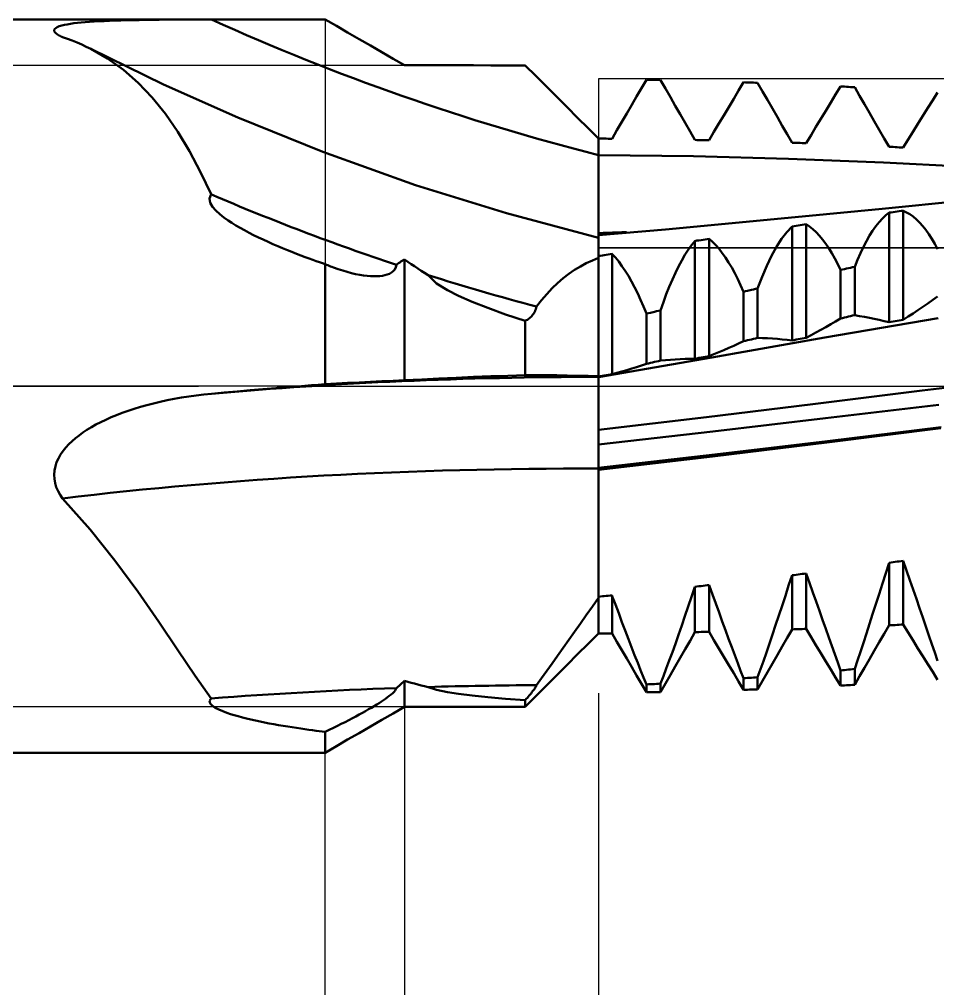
# Model space of a CAD drawing. Header units: millimetres. Extents: x -77 to 81, y -33 to 48.
# Drawn here: x 12.21 to 22.22, y -6.57 to 4 of the extents above; entities that cross this region are included whole.
import ezdxf

# ---------------------------------------------------------------- set-up
doc = ezdxf.new("R2010")
doc.units = ezdxf.units.MM
doc.header["$LTSCALE"] = 4.8
doc.linetypes.add('LONGDASH_DASH', pattern=[0.85, 0.4, -0.2, 0.05, -0.2])
for name, color, linetype in [('1', 4, 'CONTINUOUS'), ('2', 7, 'CONTINUOUS'), ('4', 2, 'LONGDASH_DASH'), ('CUT', 1, 'CONTINUOUS'), ('NOCUT', 7, 'CONTINUOUS'), ('SK2', 7, 'CONTINUOUS'), ('SK4', 2, 'LONGDASH_DASH')]:
    doc.layers.add(name, color=color, linetype=linetype)

msp = doc.modelspace()

# ---------------------------------------------------------------- linework, layer by layer
at = {"layer": '1', "color": 4, "linetype": 'CONTINUOUS', "lineweight": 50}
for p, q in [((0, 4), (15.284, 4)), ((12.602, 3.906), (12.619, 3.916)), ((12.619, 3.916), (12.641, 3.925)), ((12.641, 3.925), (12.667, 3.933)), ((12.667, 3.933), (12.696, 3.94)), ((12.696, 3.94), (12.728, 3.946)), ((12.728, 3.946), (12.763, 3.952)), ((12.763, 3.952), (12.799, 3.957)), ((12.799, 3.957), (12.838, 3.962)), ((12.838, 3.962), (12.879, 3.966)), ((12.879, 3.966), (12.924, 3.97)), ((12.924, 3.97), (12.971, 3.973)), ((12.971, 3.973), (13.021, 3.977)), ((13.021, 3.977), (13.074, 3.98)), ((13.074, 3.98), (13.13, 3.982)), ((13.13, 3.982), (13.188, 3.985)), ((13.188, 3.985), (13.248, 3.987)), ((13.248, 3.987), (13.311, 3.989)), ((13.311, 3.989), (13.376, 3.991)), ((13.376, 3.991), (13.443, 3.992)), ((13.443, 3.992), (13.512, 3.993)), ((13.512, 3.993), (13.583, 3.994)), ((13.583, 3.994), (13.656, 3.995)), ((13.656, 3.995), (13.731, 3.996)), ((13.731, 3.996), (13.808, 3.997)), ((13.808, 3.997), (13.886, 3.998)), ((13.886, 3.998), (13.966, 3.998)), ((13.966, 3.998), (14.048, 3.998)), ((14.048, 3.998), (14.131, 3.999)), ((14.131, 3.999), (14.215, 3.999)), ((14.215, 3.999), (14.3, 3.999)), ((14.3, 3.999), (14.464, 3.999)), ((14.464, 3.999), (14.628, 4)), ((14.628, 4), (14.792, 4)), ((14.792, 4), (14.956, 4)), ((14.956, 4), (15.12, 4)), ((15.12, 4), (15.283, 4)), ((15.326, 4), (15.283, 4)), ((15.368, 4), (15.326, 4)), ((15.411, 4), (15.368, 4)), ((15.453, 4), (15.411, 4)), ((15.496, 4), (15.453, 4)), ((15.538, 4), (15.496, 4)), ((15.662, 3.928), (15.538, 4)), ((15.785, 3.857), (15.662, 3.928)), ((12.585, 3.885), (12.591, 3.896)), ((12.586, 3.873), (12.585, 3.885)), ((12.592, 3.86), (12.586, 3.873)), ((12.591, 3.896), (12.602, 3.906)), ((12.605, 3.848), (12.592, 3.86)), ((12.622, 3.835), (12.605, 3.848)), ((12.644, 3.822), (12.622, 3.835)), ((12.649, 3.82), (12.644, 3.822)), ((12.654, 3.817), (12.649, 3.82)), ((12.659, 3.815), (12.654, 3.817)), ((12.664, 3.812), (12.659, 3.815)), ((12.67, 3.81), (12.664, 3.812)), ((12.675, 3.807), (12.67, 3.81)), ((12.729, 3.788), (12.675, 3.807)), ((15.909, 3.786), (15.785, 3.857)), ((12.782, 3.768), (12.729, 3.788)), ((12.834, 3.747), (12.782, 3.768)), ((12.885, 3.725), (12.834, 3.747)), ((12.935, 3.702), (12.885, 3.725)), ((12.984, 3.677), (12.935, 3.702)), ((16.033, 3.714), (15.909, 3.786)), ((16.157, 3.643), (16.033, 3.714)), ((13.167, 3.572), (12.984, 3.677)), ((13.778, 3.289), (12.984, 3.677)), ((16.28, 3.571), (16.157, 3.643)), ((13.34, 3.449), (13.167, 3.572)), ((16.404, 3.499), (16.28, 3.571)), ((16.592, 3.499), (16.404, 3.499)), ((16.78, 3.499), (16.592, 3.499)), ((16.968, 3.499), (16.78, 3.499)), ((17.156, 3.499), (16.968, 3.499)), ((17.345, 3.498), (17.156, 3.499)), ((17.533, 3.498), (17.345, 3.498)), ((17.721, 3.498), (17.533, 3.498)), ((17.835, 3.384), (17.721, 3.498)), ((13.502, 3.307), (13.34, 3.449)), ((17.949, 3.27), (17.835, 3.384)), ((13.655, 3.147), (13.502, 3.307)), ((14.586, 2.928), (13.778, 3.289)), ((18.989, 3.25), (19.042, 3.341)), ((19.064, 3.341), (19.042, 3.341)), ((19.086, 3.34), (19.064, 3.341)), ((19.108, 3.34), (19.086, 3.34)), ((19.13, 3.34), (19.108, 3.34)), ((19.153, 3.339), (19.13, 3.34)), ((19.175, 3.339), (19.153, 3.339)), ((19.197, 3.338), (19.175, 3.339)), ((19.25, 3.245), (19.197, 3.338)), ((20.047, 3.224), (20.1, 3.314)), ((20.123, 3.313), (20.1, 3.314)), ((20.145, 3.313), (20.123, 3.313)), ((20.167, 3.312), (20.145, 3.313)), ((20.189, 3.311), (20.167, 3.312)), ((20.211, 3.31), (20.189, 3.311)), ((20.233, 3.309), (20.211, 3.31)), ((20.255, 3.309), (20.233, 3.309)), ((20.309, 3.215), (20.255, 3.309)), ((18.064, 3.155), (17.949, 3.27)), ((18.935, 3.158), (18.989, 3.25)), ((19.304, 3.152), (19.25, 3.245)), ((19.994, 3.134), (20.047, 3.224)), ((20.362, 3.121), (20.309, 3.215)), ((21.052, 3.092), (21.105, 3.18)), ((21.105, 3.18), (21.159, 3.268)), ((21.181, 3.267), (21.159, 3.268)), ((21.203, 3.266), (21.181, 3.267)), ((21.225, 3.264), (21.203, 3.266)), ((21.247, 3.263), (21.225, 3.264)), ((21.269, 3.262), (21.247, 3.263)), ((21.291, 3.261), (21.269, 3.262)), ((21.313, 3.26), (21.291, 3.261)), ((21.367, 3.167), (21.313, 3.26)), ((22.164, 3.119), (22.217, 3.204)), ((13.799, 2.968), (13.655, 3.147)), ((18.178, 3.041), (18.064, 3.155)), ((18.882, 3.066), (18.935, 3.158)), ((19.357, 3.058), (19.304, 3.152)), ((19.94, 3.044), (19.994, 3.134)), ((20.416, 3.027), (20.362, 3.121)), ((20.998, 3.004), (21.052, 3.092)), ((21.42, 3.074), (21.367, 3.167)), ((21.474, 2.981), (21.42, 3.074)), ((22.11, 3.034), (22.164, 3.119)), ((13.935, 2.773), (13.799, 2.968)), ((18.292, 2.927), (18.178, 3.041)), ((18.775, 2.882), (18.828, 2.974)), ((18.828, 2.974), (18.882, 3.066)), ((19.411, 2.965), (19.357, 3.058)), ((19.464, 2.871), (19.411, 2.965)), ((19.887, 2.953), (19.94, 3.044)), ((20.47, 2.934), (20.416, 3.027)), ((20.945, 2.916), (20.998, 3.004)), ((21.527, 2.888), (21.474, 2.981)), ((22.057, 2.948), (22.11, 3.034)), ((15.513, 2.556), (14.586, 2.928)), ((18.406, 2.813), (18.292, 2.927)), ((18.721, 2.79), (18.775, 2.882)), ((19.518, 2.778), (19.464, 2.871)), ((19.779, 2.772), (19.833, 2.863)), ((19.833, 2.863), (19.887, 2.953)), ((20.523, 2.84), (20.47, 2.934)), ((20.891, 2.827), (20.945, 2.916)), ((21.581, 2.795), (21.527, 2.888)), ((21.95, 2.776), (22.003, 2.862)), ((22.003, 2.862), (22.057, 2.948)), ((14.062, 2.562), (13.935, 2.773)), ((18.52, 2.699), (18.406, 2.813)), ((18.668, 2.698), (18.721, 2.79)), ((19.571, 2.685), (19.518, 2.778)), ((19.726, 2.681), (19.779, 2.772)), ((20.576, 2.747), (20.523, 2.84)), ((20.838, 2.738), (20.891, 2.827)), ((21.634, 2.702), (21.581, 2.795)), ((21.896, 2.689), (21.95, 2.776)), ((18.541, 2.699), (18.52, 2.699)), ((18.52, 2.519), (18.52, 2.699)), ((18.52, 2.674), (18.52, 2.699)), ((18.52, 2.648), (18.52, 2.674)), ((18.52, 2.622), (18.52, 2.648)), ((18.562, 2.699), (18.541, 2.699)), ((18.583, 2.699), (18.562, 2.699)), ((18.604, 2.699), (18.583, 2.699)), ((18.625, 2.698), (18.604, 2.699)), ((18.646, 2.698), (18.625, 2.698)), ((18.668, 2.698), (18.646, 2.698)), ((19.593, 2.684), (19.571, 2.685)), ((19.615, 2.684), (19.593, 2.684)), ((19.638, 2.683), (19.615, 2.684)), ((19.66, 2.683), (19.638, 2.683)), ((19.682, 2.682), (19.66, 2.683)), ((19.704, 2.682), (19.682, 2.682)), ((19.726, 2.681), (19.704, 2.682)), ((20.63, 2.655), (20.576, 2.747)), ((20.652, 2.654), (20.63, 2.655)), ((20.674, 2.653), (20.652, 2.654)), ((20.697, 2.652), (20.674, 2.653)), ((20.718, 2.652), (20.697, 2.652)), ((20.74, 2.651), (20.718, 2.652)), ((20.762, 2.65), (20.74, 2.651)), ((20.784, 2.649), (20.762, 2.65)), ((20.784, 2.649), (20.838, 2.738)), ((21.688, 2.61), (21.634, 2.702)), ((21.843, 2.602), (21.896, 2.689)), ((14.182, 2.334), (14.062, 2.562)), ((16.525, 2.193), (15.513, 2.556)), ((18.52, 2.597), (18.52, 2.622)), ((18.52, 2.571), (18.52, 2.597)), ((18.52, 2.545), (18.52, 2.571)), ((18.52, 2.52), (18.52, 2.545)), ((21.71, 2.609), (21.688, 2.61)), ((21.732, 2.608), (21.71, 2.609)), ((21.754, 2.607), (21.732, 2.608)), ((21.776, 2.606), (21.754, 2.607)), ((21.798, 2.604), (21.776, 2.606)), ((21.82, 2.603), (21.798, 2.604)), ((21.843, 2.602), (21.82, 2.603)), ((19.556, 2.506), (18.52, 2.52)), ((18.52, 2.48), (18.52, 2.52)), ((18.52, 1.646), (18.52, 2.519)), ((18.52, 2.441), (18.52, 2.48)), ((18.52, 2.403), (18.52, 2.441)), ((20.591, 2.479), (19.556, 2.506)), ((21.627, 2.439), (20.591, 2.479)), ((22.662, 2.387), (21.627, 2.439)), ((14.295, 2.092), (14.182, 2.334)), ((18.52, 2.364), (18.52, 2.403)), ((18.52, 2.326), (18.52, 2.364)), ((18.52, 2.288), (18.52, 2.326)), ((18.52, 2.25), (18.52, 2.288)), ((18.52, 2.213), (18.52, 2.25)), ((17.516, 1.885), (16.525, 2.193)), ((18.52, 2.177), (18.52, 2.213)), ((18.52, 2.141), (18.52, 2.177)), ((18.52, 2.106), (18.52, 2.141)), ((14.278, 2.047), (14.295, 2.092)), ((14.287, 1.999), (14.278, 2.047)), ((21.612, 1.934), (22.964, 2.07)), ((14.313, 1.955), (14.287, 1.999)), ((14.348, 1.914), (14.313, 1.955)), ((14.391, 1.875), (14.348, 1.914)), ((20.742, 1.848), (21.612, 1.934)), ((21.754, 1.901), (21.776, 1.904)), ((21.776, 1.904), (21.798, 1.907)), ((21.798, 1.907), (21.82, 1.91)), ((21.82, 1.91), (21.843, 1.913)), ((21.879, 1.895), (21.842, 1.913)), ((21.843, 0.724), (21.843, 1.913)), ((14.436, 1.839), (14.391, 1.875)), ((14.481, 1.807), (14.436, 1.839)), ((14.523, 1.779), (14.481, 1.807)), ((18.52, 1.618), (17.516, 1.885)), ((19.249, 1.708), (20.742, 1.848)), ((21.579, 1.789), (21.615, 1.829)), ((21.615, 1.829), (21.651, 1.863)), ((21.651, 1.863), (21.688, 1.892)), ((21.688, 1.892), (21.71, 1.895)), ((21.688, 0.696), (21.688, 1.892)), ((21.71, 1.895), (21.732, 1.898)), ((21.732, 1.898), (21.754, 1.901)), ((21.915, 1.874), (21.879, 1.895)), ((21.951, 1.848), (21.915, 1.874)), ((21.986, 1.818), (21.951, 1.848)), ((22.021, 1.784), (21.986, 1.818)), ((14.567, 1.752), (14.523, 1.779)), ((14.613, 1.725), (14.567, 1.752)), ((14.66, 1.699), (14.613, 1.725)), ((14.71, 1.673), (14.66, 1.699)), ((18.52, 1.646), (19.249, 1.708)), ((20.572, 1.68), (20.63, 1.742)), ((20.63, 1.742), (20.652, 1.745)), ((20.63, 0.498), (20.63, 1.742)), ((20.652, 1.745), (20.675, 1.749)), ((20.675, 1.749), (20.697, 1.752)), ((20.697, 1.752), (20.718, 1.755)), ((20.718, 1.755), (20.74, 1.758)), ((20.74, 1.758), (20.762, 1.761)), ((20.762, 1.761), (20.784, 1.765)), ((20.821, 1.74), (20.784, 1.765)), ((20.784, 0.527), (20.784, 1.765)), ((20.857, 1.71), (20.821, 1.74)), ((20.892, 1.677), (20.857, 1.71)), ((21.475, 1.641), (21.509, 1.695)), ((21.509, 1.695), (21.544, 1.745)), ((21.544, 1.745), (21.579, 1.789)), ((22.055, 1.745), (22.021, 1.784)), ((22.089, 1.703), (22.055, 1.745)), ((22.122, 1.656), (22.089, 1.703)), ((14.76, 1.647), (14.71, 1.673)), ((14.812, 1.622), (14.76, 1.647)), ((14.864, 1.597), (14.812, 1.622)), ((14.917, 1.573), (14.864, 1.597)), ((18.52, 1.669), (18.571, 1.67)), ((18.52, -2.699), (18.52, 1.646)), ((18.571, 1.67), (18.622, 1.672)), ((18.622, 1.672), (18.674, 1.674)), ((18.674, 1.674), (18.725, 1.675)), ((18.725, 1.675), (18.776, 1.677)), ((18.776, 1.677), (18.827, 1.678)), ((19.593, 1.586), (19.615, 1.589)), ((19.615, 1.589), (19.638, 1.592)), ((19.638, 1.592), (19.66, 1.596)), ((19.66, 1.596), (19.682, 1.599)), ((19.682, 1.599), (19.704, 1.603)), ((19.704, 1.603), (19.726, 1.606)), ((19.762, 1.573), (19.726, 1.606)), ((19.726, 0.327), (19.726, 1.606)), ((20.461, 1.52), (20.516, 1.606)), ((20.516, 1.606), (20.572, 1.68)), ((20.928, 1.639), (20.892, 1.677)), ((20.963, 1.598), (20.928, 1.639)), ((20.997, 1.552), (20.963, 1.598)), ((21.441, 1.581), (21.475, 1.641)), ((22.154, 1.606), (22.122, 1.656)), ((22.186, 1.551), (22.154, 1.606)), ((14.97, 1.549), (14.917, 1.573)), ((15.023, 1.527), (14.97, 1.549)), ((15.076, 1.505), (15.023, 1.527)), ((15.128, 1.483), (15.076, 1.505)), ((15.178, 1.463), (15.128, 1.483)), ((19.463, 1.43), (19.499, 1.485)), ((19.499, 1.485), (19.535, 1.536)), ((19.535, 1.536), (19.571, 1.582)), ((19.571, 1.582), (19.593, 1.586)), ((19.571, 0.298), (19.571, 1.582)), ((19.798, 1.536), (19.762, 1.573)), ((19.834, 1.495), (19.798, 1.536)), ((19.869, 1.45), (19.834, 1.495)), ((20.407, 1.422), (20.461, 1.52)), ((21.03, 1.503), (20.997, 1.552)), ((21.064, 1.449), (21.03, 1.503)), ((21.376, 1.45), (21.408, 1.518)), ((21.408, 1.518), (21.441, 1.581)), ((22.217, 1.493), (22.186, 1.551)), ((15.228, 1.443), (15.178, 1.463)), ((15.276, 1.425), (15.228, 1.443)), ((15.323, 1.407), (15.276, 1.425)), ((15.365, 1.391), (15.323, 1.407)), ((15.404, 1.377), (15.365, 1.391)), ((15.442, 1.363), (15.404, 1.377)), ((16.391, 1.373), (16.404, 1.381)), ((16.44, 1.356), (16.404, 1.381)), ((16.404, 0.063), (16.404, 1.381)), ((18.453, 1.37), (18.52, 1.397)), ((18.52, 1.419), (18.541, 1.422)), ((18.541, 1.422), (18.562, 1.425)), ((18.562, 1.425), (18.583, 1.429)), ((18.583, 1.429), (18.604, 1.432)), ((18.604, 1.432), (18.625, 1.435)), ((18.625, 1.435), (18.646, 1.439)), ((18.646, 1.439), (18.668, 1.442)), ((18.704, 1.402), (18.667, 1.442)), ((18.668, 0.129), (18.668, 1.442)), ((18.74, 1.357), (18.704, 1.402)), ((19.428, 1.369), (19.463, 1.43)), ((19.904, 1.401), (19.869, 1.45)), ((19.938, 1.348), (19.904, 1.401)), ((20.355, 1.313), (20.407, 1.422)), ((21.096, 1.392), (21.064, 1.449)), ((21.128, 1.331), (21.096, 1.392)), ((21.313, 1.3), (21.344, 1.377)), ((21.344, 1.377), (21.376, 1.45)), ((15.477, 1.351), (15.442, 1.363)), ((15.509, 1.339), (15.477, 1.351)), ((15.538, 1.329), (15.509, 1.339)), ((15.553, 1.323), (15.538, 1.329)), ((15.538, 0.019), (15.538, 1.329)), ((15.569, 1.317), (15.553, 1.323)), ((15.584, 1.311), (15.569, 1.317)), ((15.599, 1.305), (15.584, 1.311)), ((15.614, 1.3), (15.599, 1.305)), ((15.629, 1.294), (15.614, 1.3)), ((15.681, 1.276), (15.629, 1.294)), ((15.731, 1.26), (15.681, 1.276)), ((16.282, 1.253), (16.299, 1.273)), ((16.299, 1.273), (16.31, 1.296)), ((16.31, 1.296), (16.316, 1.323)), ((16.316, 1.323), (16.328, 1.332)), ((16.328, 1.332), (16.341, 1.34)), ((16.341, 1.34), (16.353, 1.349)), ((16.353, 1.349), (16.366, 1.357)), ((16.366, 1.357), (16.379, 1.365)), ((16.379, 1.365), (16.391, 1.373)), ((16.477, 1.331), (16.44, 1.356)), ((16.513, 1.307), (16.477, 1.331)), ((16.55, 1.282), (16.513, 1.307)), ((16.587, 1.258), (16.55, 1.282)), ((18.258, 1.266), (18.322, 1.305)), ((18.322, 1.305), (18.387, 1.34)), ((18.387, 1.34), (18.453, 1.37)), ((18.776, 1.309), (18.74, 1.357)), ((18.811, 1.257), (18.776, 1.309)), ((19.358, 1.235), (19.393, 1.304)), ((19.393, 1.304), (19.428, 1.369)), ((19.972, 1.292), (19.938, 1.348)), ((20.005, 1.231), (19.972, 1.292)), ((20.304, 1.193), (20.355, 1.313)), ((21.159, 1.266), (21.128, 1.331)), ((21.159, 1.266), (21.181, 1.271)), ((21.181, 1.271), (21.203, 1.276)), ((21.203, 1.276), (21.225, 1.281)), ((21.225, 1.281), (21.247, 1.286)), ((21.247, 1.286), (21.269, 1.29)), ((21.269, 1.29), (21.291, 1.295)), ((21.291, 1.295), (21.313, 1.3)), ((21.313, 0.773), (21.313, 1.3)), ((15.78, 1.245), (15.731, 1.26)), ((15.827, 1.233), (15.78, 1.245)), ((15.872, 1.222), (15.827, 1.233)), ((15.916, 1.214), (15.872, 1.222)), ((15.958, 1.207), (15.916, 1.214)), ((15.997, 1.202), (15.958, 1.207)), ((16.035, 1.198), (15.997, 1.202)), ((16.071, 1.197), (16.035, 1.198)), ((16.071, 1.197), (16.104, 1.197)), ((16.104, 1.197), (16.135, 1.199)), ((16.135, 1.199), (16.164, 1.202)), ((16.164, 1.202), (16.191, 1.208)), ((16.191, 1.208), (16.216, 1.215)), ((16.216, 1.215), (16.24, 1.224)), ((16.24, 1.224), (16.263, 1.237)), ((16.263, 1.237), (16.282, 1.253)), ((16.624, 1.234), (16.587, 1.258)), ((16.662, 1.211), (16.624, 1.234)), ((16.753, 1.118), (16.662, 1.211)), ((18.072, 1.122), (18.133, 1.175)), ((18.133, 1.175), (18.195, 1.223)), ((18.195, 1.223), (18.258, 1.266)), ((18.846, 1.201), (18.811, 1.257)), ((18.88, 1.141), (18.846, 1.201)), ((19.325, 1.161), (19.358, 1.235)), ((20.038, 1.167), (20.005, 1.231)), ((20.069, 1.1), (20.038, 1.167)), ((20.255, 1.064), (20.304, 1.193)), ((21.159, 0.737), (21.159, 1.266)), ((16.872, 1.045), (16.753, 1.118)), ((17.955, 1.004), (18.013, 1.066)), ((18.013, 1.066), (18.072, 1.122)), ((18.914, 1.078), (18.88, 1.141)), ((18.947, 1.011), (18.914, 1.078)), ((19.259, 1.001), (19.292, 1.083)), ((19.292, 1.083), (19.325, 1.161)), ((20.1, 1.029), (20.069, 1.1)), ((20.211, 1.054), (20.233, 1.059)), ((20.233, 1.059), (20.255, 1.064)), ((20.255, 0.525), (20.255, 1.064)), ((16.995, 0.983), (16.872, 1.045)), ((17.142, 0.919), (16.995, 0.983)), ((17.899, 0.938), (17.955, 1.004)), ((18.979, 0.941), (18.947, 1.011)), ((19.228, 0.915), (19.259, 1.001)), ((20.1, 1.029), (20.123, 1.034)), ((20.1, 0.489), (20.1, 1.029)), ((20.123, 1.034), (20.145, 1.039)), ((20.145, 1.039), (20.189, 1.049)), ((20.189, 1.049), (20.211, 1.054)), ((22.164, 0.939), (22.217, 0.977)), ((17.312, 0.852), (17.142, 0.919)), ((17.505, 0.782), (17.312, 0.852)), ((17.836, 0.837), (17.841, 0.852)), ((17.841, 0.852), (17.844, 0.867)), ((17.844, 0.867), (17.899, 0.938)), ((19.011, 0.867), (18.979, 0.941)), ((19.042, 0.79), (19.011, 0.867)), ((19.197, 0.825), (19.228, 0.915)), ((22.003, 0.829), (22.057, 0.865)), ((22.057, 0.865), (22.11, 0.902)), ((22.11, 0.902), (22.164, 0.939)), ((17.721, 0.711), (17.505, 0.782)), ((17.765, 0.738), (17.775, 0.746)), ((17.775, 0.746), (17.784, 0.755)), ((17.784, 0.755), (17.793, 0.764)), ((17.793, 0.764), (17.802, 0.775)), ((17.802, 0.775), (17.81, 0.786)), ((17.81, 0.786), (17.818, 0.798)), ((17.818, 0.798), (17.824, 0.81)), ((17.824, 0.81), (17.831, 0.823)), ((17.831, 0.823), (17.836, 0.837)), ((19.042, 0.79), (19.064, 0.795)), ((19.042, 0.242), (19.042, 0.79)), ((19.064, 0.795), (19.086, 0.8)), ((19.086, 0.8), (19.13, 0.81)), ((19.13, 0.81), (19.153, 0.815)), ((19.153, 0.815), (19.175, 0.82)), ((19.175, 0.82), (19.197, 0.825)), ((19.197, 0.278), (19.197, 0.825)), ((20.988, 0.529), (22.223, 0.741)), ((21.159, 0.737), (21.181, 0.742)), ((21.181, 0.742), (21.203, 0.747)), ((21.203, 0.747), (21.225, 0.752)), ((21.225, 0.752), (21.247, 0.757)), ((21.247, 0.757), (21.269, 0.762)), ((21.269, 0.762), (21.291, 0.768)), ((21.291, 0.768), (21.313, 0.773)), ((21.367, 0.764), (21.313, 0.773)), ((21.42, 0.754), (21.367, 0.764)), ((21.474, 0.744), (21.42, 0.754)), ((21.527, 0.733), (21.474, 0.744)), ((21.843, 0.724), (21.896, 0.758)), ((21.896, 0.758), (21.95, 0.793)), ((21.95, 0.793), (22.003, 0.829)), ((17.721, 0.711), (17.733, 0.717)), ((17.721, 0.12), (17.721, 0.711)), ((17.733, 0.717), (17.744, 0.723)), ((17.744, 0.723), (17.754, 0.73)), ((17.754, 0.73), (17.765, 0.738)), ((20.945, 0.613), (20.998, 0.643)), ((20.998, 0.643), (21.052, 0.674)), ((21.052, 0.674), (21.105, 0.705)), ((21.105, 0.705), (21.159, 0.737)), ((21.581, 0.721), (21.527, 0.733)), ((21.634, 0.709), (21.581, 0.721)), ((21.688, 0.696), (21.634, 0.709)), ((21.688, 0.696), (21.71, 0.7)), ((21.71, 0.7), (21.732, 0.704)), ((21.732, 0.704), (21.754, 0.708)), ((21.754, 0.708), (21.776, 0.712)), ((21.776, 0.712), (21.798, 0.716)), ((21.798, 0.716), (21.82, 0.72)), ((21.82, 0.72), (21.843, 0.724)), ((19.754, 0.312), (20.988, 0.529)), ((20.784, 0.527), (20.838, 0.555)), ((20.838, 0.555), (20.891, 0.584)), ((20.891, 0.584), (20.945, 0.613)), ((19.94, 0.415), (19.994, 0.439)), ((19.994, 0.439), (20.047, 0.464)), ((20.047, 0.464), (20.1, 0.489)), ((20.1, 0.489), (20.123, 0.494)), ((20.123, 0.494), (20.145, 0.499)), ((20.145, 0.499), (20.167, 0.504)), ((20.167, 0.504), (20.189, 0.509)), ((20.189, 0.509), (20.211, 0.515)), ((20.211, 0.515), (20.233, 0.52)), ((20.233, 0.52), (20.255, 0.525)), ((20.309, 0.523), (20.255, 0.525)), ((20.362, 0.521), (20.309, 0.523)), ((20.416, 0.518), (20.362, 0.521)), ((20.47, 0.514), (20.416, 0.518)), ((20.523, 0.509), (20.47, 0.514)), ((20.576, 0.504), (20.523, 0.509)), ((20.63, 0.498), (20.576, 0.504)), ((20.63, 0.498), (20.652, 0.502)), ((20.652, 0.502), (20.674, 0.506)), ((20.674, 0.506), (20.697, 0.511)), ((20.697, 0.511), (20.718, 0.515)), ((20.718, 0.515), (20.74, 0.519)), ((20.74, 0.519), (20.762, 0.523)), ((20.762, 0.523), (20.784, 0.527)), ((19.66, 0.315), (19.682, 0.319)), ((19.682, 0.319), (19.704, 0.323)), ((19.704, 0.323), (19.726, 0.327)), ((19.726, 0.327), (19.779, 0.348)), ((19.779, 0.348), (19.833, 0.37)), ((19.833, 0.37), (19.887, 0.392)), ((19.887, 0.392), (19.94, 0.415)), ((18.52, 0.096), (19.754, 0.312)), ((18.935, 0.207), (18.989, 0.224)), ((18.989, 0.224), (19.042, 0.242)), ((19.042, 0.242), (19.064, 0.247)), ((19.064, 0.247), (19.086, 0.253)), ((19.086, 0.253), (19.108, 0.258)), ((19.108, 0.258), (19.13, 0.263)), ((19.13, 0.263), (19.153, 0.268)), ((19.153, 0.268), (19.175, 0.273)), ((19.175, 0.273), (19.197, 0.278)), ((19.197, 0.278), (19.25, 0.283)), ((19.25, 0.283), (19.304, 0.287)), ((19.304, 0.287), (19.357, 0.291)), ((19.357, 0.291), (19.411, 0.294)), ((19.411, 0.294), (19.464, 0.296)), ((19.464, 0.296), (19.518, 0.297)), ((19.518, 0.297), (19.571, 0.298)), ((19.571, 0.298), (19.593, 0.302)), ((19.593, 0.302), (19.615, 0.306)), ((19.615, 0.306), (19.638, 0.31)), ((19.638, 0.31), (19.66, 0.315)), ((17.156, 0.099), (17.345, 0.107)), ((17.345, 0.107), (17.533, 0.113)), ((17.533, 0.113), (17.721, 0.12)), ((17.835, 0.119), (17.721, 0.12)), ((17.949, 0.118), (17.835, 0.119)), ((18.064, 0.117), (17.949, 0.118)), ((18.178, 0.115), (18.064, 0.117)), ((18.292, 0.113), (18.178, 0.115)), ((18.406, 0.11), (18.292, 0.113)), ((18.52, 0.107), (18.406, 0.11)), ((18.541, 0.106), (18.562, 0.11)), ((18.562, 0.11), (18.583, 0.114)), ((18.583, 0.114), (18.604, 0.117)), ((18.604, 0.117), (18.625, 0.121)), ((18.625, 0.121), (18.646, 0.125)), ((18.646, 0.125), (18.668, 0.129)), ((18.668, 0.129), (18.721, 0.143)), ((18.721, 0.143), (18.775, 0.158)), ((18.775, 0.158), (18.828, 0.174)), ((18.828, 0.174), (18.882, 0.19)), ((18.882, 0.19), (18.935, 0.207)), ((15.141, -0.011), (15.281, 0)), ((15.281, 0), (15.318, 0.003)), ((15.318, 0.003), (15.354, 0.006)), ((15.354, 0.006), (15.391, 0.008)), ((15.391, 0.008), (15.428, 0.011)), ((15.428, 0.011), (15.465, 0.014)), ((15.465, 0.014), (15.501, 0.017)), ((15.501, 0.017), (15.538, 0.019)), ((15.538, 0.019), (15.662, 0.027)), ((15.662, 0.027), (15.785, 0.034)), ((15.785, 0.034), (15.909, 0.04)), ((15.909, 0.04), (16.033, 0.047)), ((16.033, 0.047), (16.157, 0.052)), ((16.157, 0.052), (16.28, 0.058)), ((16.28, 0.058), (16.404, 0.063)), ((16.404, 0.063), (16.592, 0.073)), ((16.592, 0.073), (16.78, 0.082)), ((16.78, 0.082), (16.968, 0.091)), ((16.968, 0.091), (17.156, 0.099)), ((18.52, 0.102), (18.541, 0.106)), ((22.048, -0.049), (23.283, 0.098)), ((14.053, -0.114), (14.134, -0.103)), ((14.134, -0.103), (14.217, -0.093)), ((14.217, -0.093), (14.3, -0.084)), ((14.3, -0.084), (14.44, -0.071)), ((14.44, -0.071), (14.58, -0.058)), ((14.58, -0.058), (14.721, -0.046)), ((14.721, -0.046), (14.861, -0.034)), ((14.861, -0.034), (15.001, -0.022)), ((15.001, -0.022), (15.141, -0.011)), ((20.855, -0.196), (22.048, -0.049)), ((13.527, -0.227), (13.597, -0.207)), ((13.597, -0.207), (13.669, -0.189)), ((13.669, -0.189), (13.742, -0.171)), ((13.742, -0.171), (13.818, -0.155)), ((13.818, -0.155), (13.894, -0.14)), ((13.894, -0.14), (13.973, -0.126)), ((13.973, -0.126), (14.053, -0.114)), ((19.699, -0.338), (20.855, -0.196)), ((20.996, -0.352), (22.229, -0.205)), ((13.206, -0.341), (13.266, -0.316)), ((13.266, -0.316), (13.328, -0.293)), ((13.328, -0.293), (13.392, -0.27)), ((13.392, -0.27), (13.458, -0.248)), ((13.458, -0.248), (13.527, -0.227)), ((12.991, -0.449), (13.041, -0.421)), ((13.041, -0.421), (13.093, -0.394)), ((13.093, -0.394), (13.149, -0.367)), ((13.149, -0.367), (13.206, -0.341)), ((18.52, -0.477), (19.699, -0.338)), ((19.768, -0.497), (20.996, -0.352)), ((12.856, -0.538), (12.898, -0.508)), ((12.898, -0.508), (12.943, -0.478)), ((12.943, -0.478), (12.991, -0.449)), ((18.52, -0.638), (19.768, -0.497)), ((21.009, -0.617), (22.253, -0.461)), ((21.018, -0.6), (22.255, -0.449)), ((12.746, -0.635), (12.781, -0.601)), ((12.781, -0.601), (12.817, -0.569)), ((12.817, -0.569), (12.856, -0.538)), ((19.764, -0.77), (21.009, -0.617)), ((19.788, -0.747), (21.018, -0.6)), ((12.655, -0.747), (12.682, -0.708)), ((12.682, -0.708), (12.713, -0.67)), ((12.713, -0.67), (12.746, -0.635)), ((12.598, -0.876), (12.612, -0.832)), ((12.612, -0.832), (12.632, -0.789)), ((12.632, -0.789), (12.655, -0.747)), ((18.52, -0.891), (19.788, -0.747)), ((18.52, -0.914), (19.764, -0.77)), ((12.585, -0.968), (12.588, -0.922)), ((12.588, -0.922), (12.598, -0.876)), ((12.587, -1.014), (12.585, -0.968)), ((12.595, -1.06), (12.587, -1.014)), ((12.608, -1.105), (12.595, -1.06)), ((12.627, -1.147), (12.608, -1.105)), ((12.649, -1.188), (12.627, -1.147)), ((12.675, -1.227), (12.649, -1.188)), ((12.976, -1.564), (12.675, -1.227)), ((13.248, -1.905), (12.976, -1.564)), ((13.497, -2.243), (13.248, -1.905)), ((21.651, -2.043), (21.688, -1.928)), ((21.688, -1.928), (21.71, -1.925)), ((21.688, -2.61), (21.688, -1.928)), ((21.71, -1.925), (21.732, -1.922)), ((21.732, -1.922), (21.754, -1.919)), ((21.754, -1.919), (21.776, -1.916)), ((21.776, -1.916), (21.798, -1.913)), ((21.798, -1.913), (21.82, -1.91)), ((21.82, -1.91), (21.843, -1.907)), ((21.879, -2.012), (21.842, -1.907)), ((21.843, -2.602), (21.843, -1.907)), ((20.593, -2.177), (20.63, -2.064)), ((20.63, -2.064), (20.652, -2.062)), ((20.63, -2.655), (20.63, -2.064)), ((20.652, -2.062), (20.675, -2.059)), ((20.675, -2.059), (20.697, -2.056)), ((20.697, -2.056), (20.718, -2.053)), ((20.718, -2.053), (20.74, -2.05)), ((20.74, -2.05), (20.762, -2.048)), ((20.762, -2.048), (20.784, -2.045)), ((20.821, -2.148), (20.784, -2.045)), ((20.784, -2.649), (20.784, -2.045)), ((21.615, -2.156), (21.651, -2.043)), ((21.915, -2.117), (21.879, -2.012)), ((19.535, -2.298), (19.571, -2.189)), ((19.571, -2.189), (19.593, -2.187)), ((19.571, -2.685), (19.571, -2.189)), ((19.593, -2.187), (19.615, -2.184)), ((19.615, -2.184), (19.638, -2.182)), ((19.638, -2.182), (19.66, -2.179)), ((19.66, -2.179), (19.682, -2.177)), ((19.682, -2.177), (19.704, -2.174)), ((19.704, -2.174), (19.726, -2.172)), ((19.762, -2.273), (19.726, -2.172)), ((19.726, -2.681), (19.726, -2.172)), ((20.557, -2.288), (20.593, -2.177)), ((20.857, -2.251), (20.821, -2.148)), ((21.579, -2.269), (21.615, -2.156)), ((21.951, -2.22), (21.915, -2.117)), ((21.986, -2.323), (21.951, -2.22)), ((13.725, -2.572), (13.497, -2.243)), ((18.453, -2.405), (18.52, -2.312)), ((18.52, -2.298), (18.541, -2.296)), ((18.541, -2.296), (18.562, -2.294)), ((18.562, -2.294), (18.583, -2.292)), ((18.583, -2.292), (18.604, -2.29)), ((18.604, -2.29), (18.625, -2.288)), ((18.625, -2.288), (18.646, -2.286)), ((18.646, -2.286), (18.668, -2.284)), ((18.704, -2.383), (18.667, -2.284)), ((18.668, -2.698), (18.668, -2.284)), ((19.499, -2.406), (19.535, -2.298)), ((19.798, -2.373), (19.762, -2.273)), ((20.521, -2.397), (20.557, -2.288)), ((20.892, -2.352), (20.857, -2.251)), ((21.544, -2.379), (21.579, -2.269)), ((22.021, -2.425), (21.986, -2.323)), ((18.387, -2.498), (18.453, -2.405)), ((18.74, -2.479), (18.704, -2.383)), ((19.463, -2.511), (19.499, -2.406)), ((19.834, -2.472), (19.798, -2.373)), ((20.486, -2.504), (20.521, -2.397)), ((20.928, -2.452), (20.892, -2.352)), ((21.509, -2.488), (21.544, -2.379)), ((22.055, -2.525), (22.021, -2.425)), ((18.322, -2.589), (18.387, -2.498)), ((18.776, -2.575), (18.74, -2.479)), ((19.428, -2.613), (19.463, -2.511)), ((19.869, -2.569), (19.834, -2.472)), ((20.451, -2.609), (20.486, -2.504)), ((20.963, -2.551), (20.928, -2.452)), ((21.475, -2.595), (21.509, -2.488)), ((22.089, -2.624), (22.055, -2.525)), ((13.933, -2.88), (13.725, -2.572)), ((18.258, -2.68), (18.322, -2.589)), ((18.811, -2.668), (18.776, -2.575)), ((19.393, -2.713), (19.428, -2.613)), ((19.904, -2.664), (19.869, -2.569)), ((20.417, -2.711), (20.451, -2.609)), ((20.997, -2.648), (20.963, -2.551)), ((21.441, -2.699), (21.475, -2.595)), ((21.634, -2.702), (21.688, -2.61)), ((21.688, -2.61), (21.71, -2.609)), ((21.71, -2.609), (21.732, -2.608)), ((21.732, -2.608), (21.754, -2.607)), ((21.754, -2.607), (21.776, -2.606)), ((21.776, -2.606), (21.798, -2.604)), ((21.798, -2.604), (21.82, -2.603)), ((21.82, -2.603), (21.843, -2.602)), ((21.896, -2.689), (21.843, -2.602)), ((22.122, -2.72), (22.089, -2.624)), ((18.195, -2.769), (18.258, -2.68)), ((18.406, -2.813), (18.52, -2.699)), ((18.52, -2.699), (18.541, -2.699)), ((18.541, -2.699), (18.562, -2.699)), ((18.562, -2.699), (18.583, -2.699)), ((18.583, -2.699), (18.604, -2.699)), ((18.604, -2.699), (18.625, -2.698)), ((18.625, -2.698), (18.646, -2.698)), ((18.646, -2.698), (18.668, -2.698)), ((18.721, -2.79), (18.668, -2.698)), ((18.846, -2.76), (18.811, -2.668)), ((19.358, -2.811), (19.393, -2.713)), ((19.518, -2.778), (19.571, -2.685)), ((19.571, -2.685), (19.593, -2.684)), ((19.593, -2.684), (19.615, -2.684)), ((19.615, -2.684), (19.638, -2.683)), ((19.638, -2.683), (19.66, -2.683)), ((19.66, -2.683), (19.682, -2.682)), ((19.682, -2.682), (19.704, -2.682)), ((19.704, -2.682), (19.726, -2.681)), ((19.779, -2.772), (19.726, -2.681)), ((19.938, -2.757), (19.904, -2.664)), ((20.383, -2.81), (20.417, -2.711)), ((20.523, -2.84), (20.576, -2.747)), ((20.576, -2.747), (20.63, -2.655)), ((20.63, -2.655), (20.652, -2.654)), ((20.652, -2.654), (20.674, -2.653)), ((20.674, -2.653), (20.697, -2.652)), ((20.697, -2.652), (20.718, -2.652)), ((20.718, -2.652), (20.74, -2.651)), ((20.74, -2.651), (20.762, -2.65)), ((20.762, -2.65), (20.784, -2.649)), ((20.838, -2.738), (20.784, -2.649)), ((20.891, -2.827), (20.838, -2.738)), ((21.03, -2.743), (20.997, -2.648)), ((21.064, -2.836), (21.03, -2.743)), ((21.408, -2.8), (21.441, -2.699)), ((21.581, -2.795), (21.634, -2.702)), ((21.95, -2.776), (21.896, -2.689)), ((22.154, -2.815), (22.122, -2.72)), ((18.133, -2.856), (18.195, -2.769)), ((18.292, -2.927), (18.406, -2.813)), ((18.775, -2.882), (18.721, -2.79)), ((18.88, -2.849), (18.846, -2.76)), ((18.914, -2.936), (18.88, -2.849)), ((19.325, -2.905), (19.358, -2.811)), ((19.464, -2.871), (19.518, -2.778)), ((19.833, -2.863), (19.779, -2.772)), ((19.972, -2.848), (19.938, -2.757)), ((20.005, -2.937), (19.972, -2.848)), ((20.35, -2.907), (20.383, -2.81)), ((20.47, -2.934), (20.523, -2.84)), ((20.945, -2.916), (20.891, -2.827)), ((21.096, -2.927), (21.064, -2.836)), ((21.376, -2.899), (21.408, -2.8)), ((21.527, -2.888), (21.581, -2.795)), ((22.003, -2.862), (21.95, -2.776)), ((22.186, -2.908), (22.154, -2.815)), ((14.122, -3.161), (13.933, -2.88)), ((18.013, -3.026), (18.072, -2.942)), ((18.072, -2.942), (18.133, -2.856)), ((18.178, -3.041), (18.292, -2.927)), ((18.828, -2.974), (18.775, -2.882)), ((18.947, -3.02), (18.914, -2.936)), ((19.292, -2.996), (19.325, -2.905)), ((19.411, -2.965), (19.464, -2.871)), ((19.887, -2.953), (19.833, -2.863)), ((19.94, -3.044), (19.887, -2.953)), ((20.038, -3.023), (20.005, -2.937)), ((20.318, -3), (20.35, -2.907)), ((20.416, -3.027), (20.47, -2.934)), ((20.998, -3.004), (20.945, -2.916)), ((21.128, -3.015), (21.096, -2.927)), ((21.344, -2.995), (21.376, -2.899)), ((21.474, -2.981), (21.527, -2.888)), ((22.057, -2.948), (22.003, -2.862)), ((22.11, -3.034), (22.057, -2.948)), ((22.217, -2.999), (22.186, -2.908)), ((17.955, -3.108), (18.013, -3.026)), ((18.064, -3.155), (18.178, -3.041)), ((18.882, -3.066), (18.828, -2.974)), ((18.935, -3.158), (18.882, -3.066)), ((18.979, -3.101), (18.947, -3.02)), ((19.259, -3.083), (19.292, -2.996)), ((19.304, -3.152), (19.357, -3.058)), ((19.357, -3.058), (19.411, -2.965)), ((19.994, -3.134), (19.94, -3.044)), ((20.069, -3.107), (20.038, -3.023)), ((20.286, -3.09), (20.318, -3)), ((20.362, -3.121), (20.416, -3.027)), ((21.052, -3.092), (20.998, -3.004)), ((21.159, -3.102), (21.128, -3.015)), ((21.313, -3.087), (21.344, -2.995)), ((21.42, -3.074), (21.474, -2.981)), ((22.164, -3.119), (22.11, -3.034)), ((14.295, -3.409), (14.122, -3.161)), ((17.899, -3.187), (17.955, -3.108)), ((17.949, -3.27), (18.064, -3.155)), ((18.989, -3.25), (18.935, -3.158)), ((19.011, -3.18), (18.979, -3.101)), ((19.197, -3.247), (19.228, -3.167)), ((19.228, -3.167), (19.259, -3.083)), ((19.25, -3.245), (19.304, -3.152)), ((20.047, -3.224), (19.994, -3.134)), ((20.1, -3.188), (20.069, -3.107)), ((20.255, -3.177), (20.286, -3.09)), ((20.309, -3.215), (20.362, -3.121)), ((21.105, -3.18), (21.052, -3.092)), ((21.159, -3.102), (21.181, -3.1)), ((21.159, -3.268), (21.159, -3.102)), ((21.181, -3.1), (21.203, -3.098)), ((21.203, -3.098), (21.225, -3.096)), ((21.225, -3.096), (21.247, -3.094)), ((21.247, -3.094), (21.269, -3.091)), ((21.269, -3.091), (21.291, -3.089)), ((21.291, -3.089), (21.313, -3.087)), ((21.313, -3.26), (21.313, -3.087)), ((21.313, -3.26), (21.367, -3.167)), ((21.367, -3.167), (21.42, -3.074)), ((22.217, -3.204), (22.164, -3.119)), ((16.331, -3.282), (16.345, -3.269)), ((16.345, -3.269), (16.36, -3.256)), ((16.36, -3.256), (16.374, -3.243)), ((16.374, -3.243), (16.389, -3.229)), ((16.389, -3.229), (16.404, -3.216)), ((16.44, -3.227), (16.404, -3.216)), ((16.404, -3.499), (16.404, -3.216)), ((16.477, -3.237), (16.44, -3.227)), ((16.513, -3.247), (16.477, -3.237)), ((16.55, -3.257), (16.513, -3.247)), ((16.587, -3.266), (16.55, -3.257)), ((16.624, -3.275), (16.587, -3.266)), ((16.662, -3.284), (16.624, -3.275)), ((17.835, -3.384), (17.949, -3.27)), ((17.836, -3.28), (17.841, -3.271)), ((17.841, -3.271), (17.844, -3.264)), ((17.844, -3.264), (17.899, -3.187)), ((19.042, -3.341), (18.989, -3.25)), ((19.042, -3.255), (19.011, -3.18)), ((19.042, -3.255), (19.064, -3.254)), ((19.042, -3.341), (19.042, -3.255)), ((19.064, -3.254), (19.086, -3.253)), ((19.086, -3.253), (19.108, -3.252)), ((19.108, -3.252), (19.13, -3.251)), ((19.13, -3.251), (19.153, -3.249)), ((19.153, -3.249), (19.175, -3.248)), ((19.175, -3.248), (19.197, -3.247)), ((19.197, -3.338), (19.25, -3.245)), ((19.197, -3.338), (19.197, -3.247)), ((20.1, -3.314), (20.047, -3.224)), ((20.1, -3.188), (20.123, -3.187)), ((20.1, -3.314), (20.1, -3.188)), ((20.123, -3.187), (20.145, -3.185)), ((20.145, -3.185), (20.167, -3.183)), ((20.167, -3.183), (20.189, -3.182)), ((20.189, -3.182), (20.211, -3.18)), ((20.211, -3.18), (20.233, -3.178)), ((20.233, -3.178), (20.255, -3.177)), ((20.255, -3.309), (20.255, -3.177)), ((20.255, -3.309), (20.309, -3.215)), ((21.159, -3.268), (21.105, -3.18)), ((21.159, -3.268), (21.181, -3.267)), ((21.181, -3.267), (21.203, -3.266)), ((21.203, -3.266), (21.225, -3.264)), ((21.225, -3.264), (21.247, -3.263)), ((21.247, -3.263), (21.269, -3.262)), ((21.269, -3.262), (21.291, -3.261)), ((21.291, -3.261), (21.313, -3.26)), ((16.219, -3.396), (16.239, -3.38)), ((16.239, -3.38), (16.258, -3.365)), ((16.258, -3.365), (16.276, -3.35)), ((16.276, -3.35), (16.291, -3.335)), ((16.291, -3.335), (16.303, -3.32)), ((16.303, -3.32), (16.312, -3.307)), ((16.312, -3.307), (16.316, -3.295)), ((16.316, -3.295), (16.331, -3.282)), ((16.753, -3.316), (16.662, -3.284)), ((16.872, -3.34), (16.753, -3.316)), ((16.995, -3.359), (16.872, -3.34)), ((17.142, -3.377), (16.995, -3.359)), ((17.312, -3.395), (17.142, -3.377)), ((17.754, -3.389), (17.765, -3.377)), ((17.765, -3.377), (17.775, -3.365)), ((17.775, -3.365), (17.784, -3.353)), ((17.784, -3.353), (17.793, -3.341)), ((17.793, -3.341), (17.802, -3.33)), ((17.802, -3.33), (17.81, -3.319)), ((17.81, -3.319), (17.818, -3.309)), ((17.818, -3.309), (17.824, -3.299)), ((17.824, -3.299), (17.831, -3.289)), ((17.831, -3.289), (17.836, -3.28)), ((19.042, -3.341), (19.064, -3.341)), ((19.064, -3.341), (19.086, -3.34)), ((19.086, -3.34), (19.108, -3.34)), ((19.108, -3.34), (19.13, -3.34)), ((19.13, -3.34), (19.153, -3.339)), ((19.153, -3.339), (19.175, -3.339)), ((19.175, -3.339), (19.197, -3.338)), ((20.1, -3.314), (20.123, -3.313)), ((20.123, -3.313), (20.145, -3.313)), ((20.145, -3.313), (20.167, -3.312)), ((20.167, -3.312), (20.189, -3.311)), ((20.189, -3.311), (20.211, -3.31)), ((20.211, -3.31), (20.233, -3.309)), ((20.233, -3.309), (20.255, -3.309)), ((14.278, -3.435), (14.295, -3.409)), ((14.286, -3.462), (14.278, -3.435)), ((14.309, -3.487), (14.286, -3.462)), ((14.342, -3.509), (14.309, -3.487)), ((16.074, -3.491), (16.102, -3.474)), ((16.102, -3.474), (16.128, -3.458)), ((16.128, -3.458), (16.153, -3.441)), ((16.153, -3.441), (16.177, -3.426)), ((16.177, -3.426), (16.198, -3.411)), ((16.198, -3.411), (16.219, -3.396)), ((17.505, -3.411), (17.312, -3.395)), ((17.721, -3.427), (17.505, -3.411)), ((17.721, -3.498), (17.835, -3.384)), ((17.721, -3.427), (17.733, -3.414)), ((17.721, -3.498), (17.721, -3.427)), ((17.733, -3.414), (17.744, -3.401)), ((17.744, -3.401), (17.754, -3.389)), ((14.381, -3.529), (14.342, -3.509)), ((14.424, -3.548), (14.381, -3.529)), ((14.467, -3.564), (14.424, -3.548)), ((14.508, -3.578), (14.467, -3.564)), ((14.549, -3.591), (14.508, -3.578)), ((14.592, -3.603), (14.549, -3.591)), ((15.875, -3.604), (15.911, -3.584)), ((15.911, -3.584), (15.946, -3.565)), ((15.946, -3.565), (15.98, -3.546)), ((15.98, -3.546), (16.013, -3.527)), ((16.013, -3.527), (16.044, -3.509)), ((16.044, -3.509), (16.074, -3.491)), ((16.157, -3.643), (16.28, -3.571)), ((16.28, -3.571), (16.404, -3.499)), ((16.404, -3.499), (16.592, -3.499)), ((16.592, -3.499), (16.78, -3.499)), ((16.78, -3.499), (16.968, -3.499)), ((16.968, -3.499), (17.156, -3.499)), ((17.156, -3.499), (17.345, -3.498)), ((17.345, -3.498), (17.533, -3.498)), ((17.533, -3.498), (17.721, -3.498)), ((14.637, -3.615), (14.592, -3.603)), ((14.683, -3.627), (14.637, -3.615)), ((14.731, -3.638), (14.683, -3.627)), ((14.78, -3.649), (14.731, -3.638)), ((14.83, -3.66), (14.78, -3.649)), ((14.88, -3.67), (14.83, -3.66)), ((14.93, -3.68), (14.88, -3.67)), ((14.981, -3.689), (14.93, -3.68)), ((15.032, -3.698), (14.981, -3.689)), ((15.082, -3.707), (15.032, -3.698)), ((15.673, -3.708), (15.716, -3.687)), ((15.716, -3.687), (15.757, -3.666)), ((15.757, -3.666), (15.798, -3.645)), ((15.798, -3.645), (15.837, -3.624)), ((15.837, -3.624), (15.875, -3.604)), ((16.033, -3.714), (16.157, -3.643)), ((15.131, -3.715), (15.082, -3.707)), ((15.18, -3.723), (15.131, -3.715)), ((15.227, -3.73), (15.18, -3.723)), ((15.273, -3.737), (15.227, -3.73)), ((15.318, -3.744), (15.273, -3.737)), ((15.361, -3.75), (15.318, -3.744)), ((15.401, -3.755), (15.361, -3.75)), ((15.44, -3.76), (15.401, -3.755)), ((15.475, -3.765), (15.44, -3.76)), ((15.508, -3.769), (15.475, -3.765)), ((15.538, -3.773), (15.508, -3.769)), ((15.538, -3.773), (15.584, -3.751)), ((15.538, -4), (15.538, -3.773)), ((15.584, -3.751), (15.629, -3.729)), ((15.629, -3.729), (15.673, -3.708)), ((15.785, -3.857), (15.909, -3.786)), ((15.909, -3.786), (16.033, -3.714)), ((15.662, -3.928), (15.785, -3.857)), ((0, -4), (15.284, -4)), ((15.283, -4), (15.326, -4)), ((15.326, -4), (15.368, -4)), ((15.368, -4), (15.411, -4)), ((15.411, -4), (15.453, -4)), ((15.453, -4), (15.496, -4)), ((15.496, -4), (15.538, -4)), ((15.538, -4), (15.662, -3.928))]:
    msp.add_line(p, q, dxfattribs=at)
for centre, major_axis, ratio, start_param, end_param in [((23.725, 22.936), (-22.43, 5.642), 0.910987, 1.374081, 1.567883), ((23.343, 21.419), (-22.648, 5.696), 0.910987, 1.396025, 1.488789), ((23.343, 21.419), (-22.648, 5.696), 0.910987, 1.50436, 1.557105), ((23.725, -9.439), (-22.989, 2.539), 0.399979, 4.984683, 5.178486), ((23.596, -10.606), (-23.391, 2.583), 0.399979, 4.975054, 5.241772), ((23.343, -12.894), (-23.212, 2.563), 0.399979, 4.995462, 5.048207), ((23.343, -12.894), (-23.212, 2.563), 0.399979, 5.063778, 5.156541)]:
    msp.add_ellipse(centre, major_axis=major_axis, ratio=ratio, start_param=start_param, end_param=end_param, dxfattribs=at)
at = {"layer": '2', "color": 7, "linetype": 'CONTINUOUS', "lineweight": 25}
for p, q in [((18.52, -3.35), (18.52, -23.35)), ((16.404, -3.5), (16.404, -30.35)), ((15.54, -17), (15.54, -4))]:
    msp.add_line(p, q, dxfattribs=at)
at = {"layer": '4', "color": 2, "linetype": 'LONGDASH_DASH', "lineweight": 25}
msp.add_line((0, 0), (40.738, 0), dxfattribs=at)
at = {"layer": 'CUT', "color": 1, "linetype": 'CONTINUOUS', "lineweight": 25}
for p, q in [((40.363, 3.35), (18.52, 3.35)), ((18.52, 3.35), (18.52, 1.508)), ((18.52, 1.508), (40.728, 1.508))]:
    msp.add_line(p, q, dxfattribs=at)
at = {"layer": 'NOCUT', "color": 7, "linetype": 'CONTINUOUS', "lineweight": 25}
for p, q in [((0, 4), (15.538, 4)), ((16.404, 3.5), (15.538, 4)), ((15.538, 4), (15.538, 0)), ((17.721, 3.5), (16.404, 3.5)), ((18.52, 2.701), (17.721, 3.5)), ((18.52, 1.508), (18.52, 2.701)), ((40.728, 1.508), (18.52, 1.508)), ((15.538, 0), (0, 0)), ((15.538, 0), (40.738, 0))]:
    msp.add_line(p, q, dxfattribs=at)
at = {"layer": 'SK2', "color": 7, "linetype": 'CONTINUOUS', "lineweight": 25}
for p, q in [((-6, 3.5), (16.404, 3.5)), ((16.404, -3.5), (-5, -3.5))]:
    msp.add_line(p, q, dxfattribs=at)
at = {"layer": 'SK4', "color": 2, "linetype": 'LONGDASH_DASH', "lineweight": 25}
msp.add_line((-50.262, 0), (46.738, 0), dxfattribs=at)

doc.saveas('drawing.dxf')
